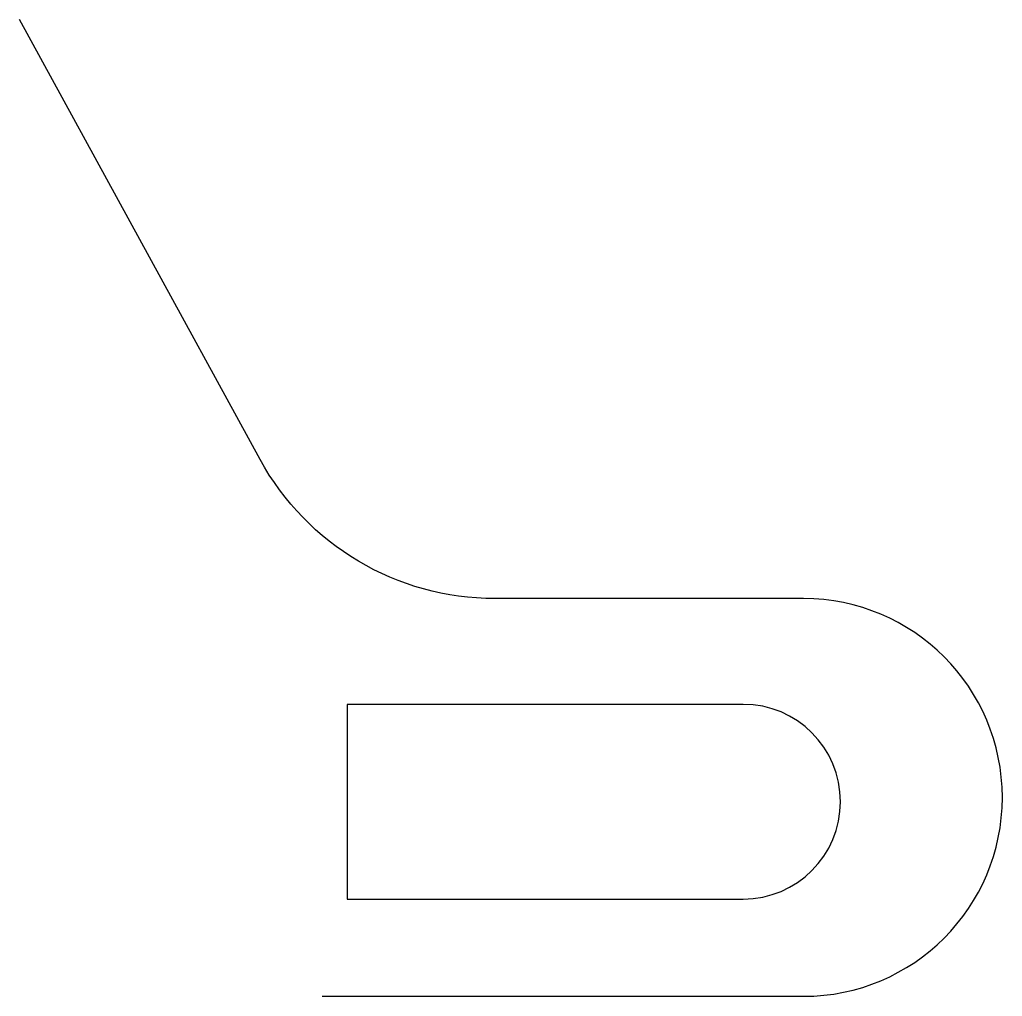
# Model space of a CAD drawing. Header units: millimetres. Extents: x 195 to 487, y 378 to 668.
import ezdxf

# ---------------------------------------------------------------- set-up
doc = ezdxf.new("R2010")
doc.units = ezdxf.units.MM
doc.layers.get('0').update_dxf_attribs({"color": 250, "linetype": 'CONTINUOUS'})

msp = doc.modelspace()

# ---------------------------------------------------------------- linework, layer by layer
msp.add_lwpolyline([(284.86, 377.99), (427.79, 377.99, 1), (427.79, 496.02), (336.16, 496.02, -0.27415), (266.43, 537.35), (195.07, 667.83)], format="xyb")
msp.add_lwpolyline([(409.86, 464.64), (292.33, 464.64), (292.33, 406.87), (409.86, 406.87, 1)], format="xyb", close=True)

doc.saveas('drawing.dxf')
